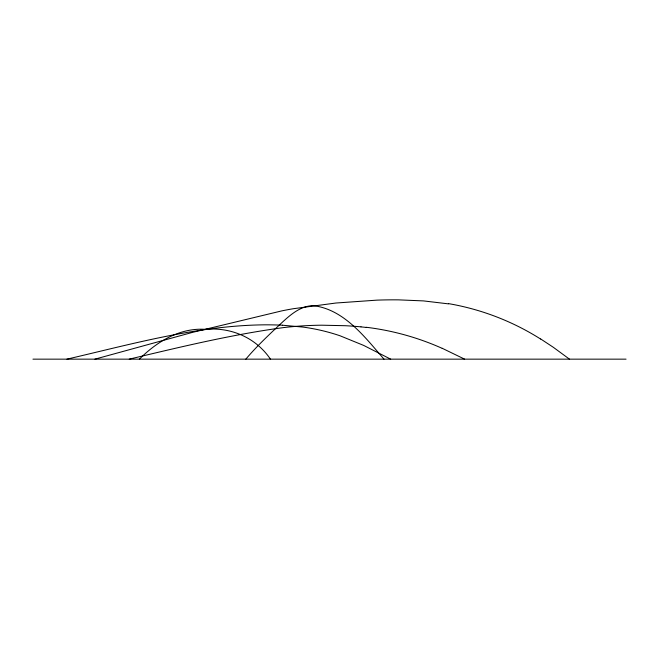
<?xml version="1.0" encoding="UTF-8"?>
<svg xmlns="http://www.w3.org/2000/svg" width="659" height="659" viewBox="0 0 659 659"><rect width="100%" height="100%" fill="white"/><g stroke="black" fill="none" stroke-linecap="round" stroke-linejoin="round"><path stroke-width="0.99" d="M245.832 359.155C256.343 346.7 268.221 335.513 280.059 324.36C289.268 315.801 299.606 306.097 312.91 305.628C343.817 309.03 364.987 337.219 383.991 359.155M139.387 359.155C156.661 341.856 179.528 327.778 204.85 329.311C230.782 326.988 255.552 337.309 270.462 359.155M94.937 359.155L192.486 332.375L281.821 310.875A371.931 371.931 0 0 1 293.214 308.733L335.892 303.025L377.08 300.133A479.348 479.348 0 0 1 398.522 299.861L423.523 300.908L448.441 303.865M66.946 359.155C132.097 344.047 197.502 325.464 264.869 324.829A334.813 330.192 -90 0 1 282.579 325.225M129.246 359.155C180.352 347.029 231.54 334.558 283.65 327.581A360.918 358.62 89.9 0 1 321.765 325.2L345.316 325.711A349.649 347.425 -90 0 1 361 326.872M32.95 359.155L626.05 359.155M282.579 325.233L302.778 327.062A199.488 196.728 89.8 0 1 340.028 335.777L363.694 345.423L390.663 359.155M361 326.872L366.215 327.432M442.222 348.29L464.611 359.155M540.685 338.965L553.288 347.268L569.467 359.155M448.482 303.618A252.315 252.315 0 0 1 540.635 339.055M366.239 327.276A266.879 265.182 -89.9 0 1 442.189 348.356"/></g></svg>
